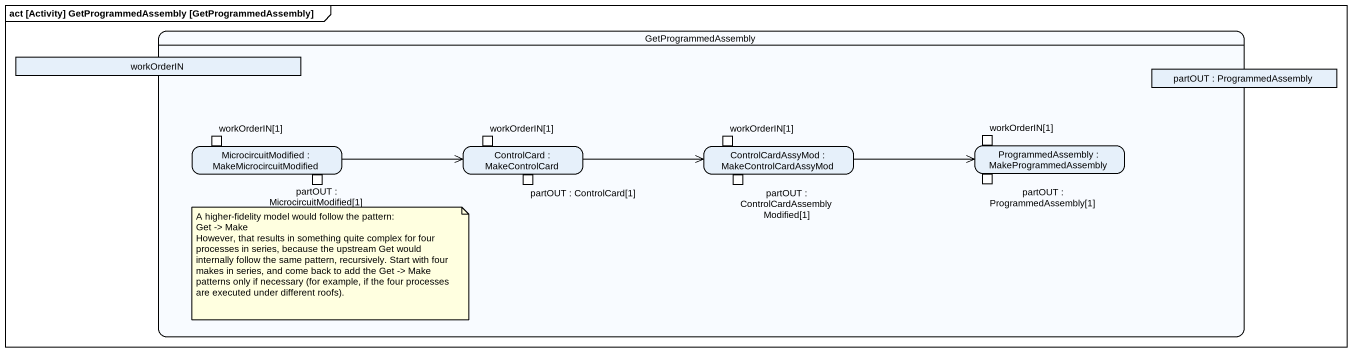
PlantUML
@startuml
mainframe act [Activity] GetProgrammedAssembly [GetProgrammedAssembly]
hide empty description
state GetProgrammedAssembly {
  state workOrderIN <<object>>
  state "partOUT : ProgrammedAssembly" as partOUT <<object>>
  state "MicrocircuitModified : MakeMicrocircuitModified" as MicrocircuitModified {
    state "workOrderIN[1]" as workOrderIN_1 <<inputPin>>
    state "partOUT : MicrocircuitModified[1]" as partOUT_MicrocircuitModified <<outputPin>>
  }
  state "ControlCard : MakeControlCard" as ControlCard {
    state "workOrderIN[1]" as workOrderIN_1_2 <<inputPin>>
    state "partOUT : ControlCard[1]" as partOUT_ControlCard_1 <<outputPin>>
  }
  state "ControlCardAssyMod : MakeControlCardAssyMod" as ControlCardAssyMod {
    state "workOrderIN[1]" as workOrderIN_1_3 <<inputPin>>
    state "partOUT : ControlCardAssemblyModified[1]" as partOUT_ControlCardAssemblyM <<outputPin>>
  }
  state "ProgrammedAssembly : MakeProgrammedAssembly" as ProgrammedAssembly {
    state "workOrderIN[1]" as workOrderIN_1_4 <<inputPin>>
    state "partOUT : ProgrammedAssembly[1]" as partOUT_ProgrammedAssembly_1 <<outputPin>>
  }
}
MicrocircuitModified -right-> ControlCard
ControlCard -right-> ControlCardAssyMod
ControlCardAssyMod -right-> ProgrammedAssembly
note as N1
  A higher-fidelity model would follow the pattern:
  Get -> Make
  However, that results in something quite complex for four processes in series, because the upstream Get would internally follow the same pattern, recursively. Start with four makes in series, and come back to add the Get -> Make patterns only if necessary (for example, if the four processes are executed under different roofs).
end note
@enduml
